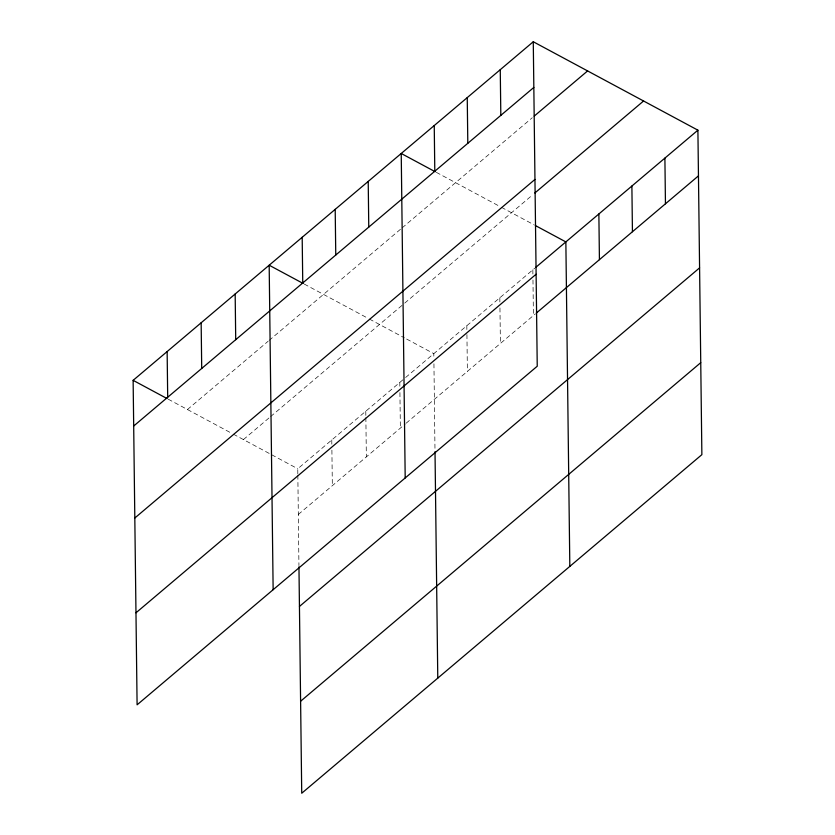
<?xml version="1.0" encoding="UTF-8"?>
<svg xmlns="http://www.w3.org/2000/svg" width="835" height="835" viewBox="0 0 835 835"><rect width="100%" height="100%" fill="white"/><g stroke="black" fill="none" stroke-linecap="round" stroke-linejoin="round"><path stroke-width="0.63" stroke-dasharray="4.17 3.13" d="M187.457 409.515L268.118 341.264M269.089 340.45L401.186 228.675M402.157 227.851L532.26 117.756M243.434 439.586L269.674 417.385M270.644 416.561L403.754 303.93M404.724 303.105L532.887 194.659M297.824 473.842L297.761 468.769L404.662 378.318M405.633 377.493L534.786 268.202M298.325 514.454L405.215 424.003M406.186 423.178L535.35 313.887M436.308 172.334L500.332 206.715M501.459 207.32L534.17 224.886M304.264 284.067L368.287 318.448M369.404 319.053L404.38 337.841M406.645 339.052L433.814 353.643L433.856 357.453M168.211 399.182L232.234 433.574M233.362 434.169L270.603 454.177M271.73 454.783L297.761 468.769M532.845 269.841L532.907 274.924M532.97 279.996L533.408 315.536M499.831 297.782L499.894 302.855M499.956 307.927L500.395 343.467M466.828 325.713L466.869 329.522M466.932 334.595L467.381 371.398M433.939 363.799L434.993 450.451M399.798 382.43L399.85 386.229M399.923 392.575L400.362 428.115M365.782 411.206L365.845 416.279M365.866 417.552L366.346 456.891M331.777 439.982L331.839 445.065M331.902 450.138L332.33 485.678M297.844 475.115L298.94 565.566"/><path stroke-width="1.25" d="M533.273 41.75L537.239 366.231L137.097 704.823L133.13 380.342L533.273 41.75L697.903 130.177L701.87 454.658L301.727 793.25L298.961 566.84M133.684 426.027L533.836 87.435M534.202 116.117L587.6 70.933M134.811 518.024L534.953 179.441M534.828 193.01L643.576 100.993M535.757 267.377L697.903 130.177M135.969 612.817L536.112 274.235M536.321 313.073L698.467 175.861M299.441 606.46L699.594 267.868M300.6 701.243L700.753 362.661M435.181 171.718L401.228 153.483L405.194 477.964M535.298 225.502L565.859 241.91L569.825 566.391M303.136 283.451L269.173 265.217L273.139 589.698M133.13 380.342L167.084 398.577M664.9 158.107L665.453 203.803M631.886 186.048L632.439 231.733M598.872 213.979L599.426 259.664M500.259 69.681L500.823 115.376M467.245 97.622L467.809 143.307M434.242 125.553L434.795 171.238M435.014 451.725L437.78 678.135M368.214 181.414L368.767 227.11M335.2 209.355L335.764 255.04M302.186 237.286L302.75 282.971M235.167 293.993L235.72 339.688M201.151 322.78L201.715 368.465M167.136 351.556L167.699 397.241"/></g></svg>
